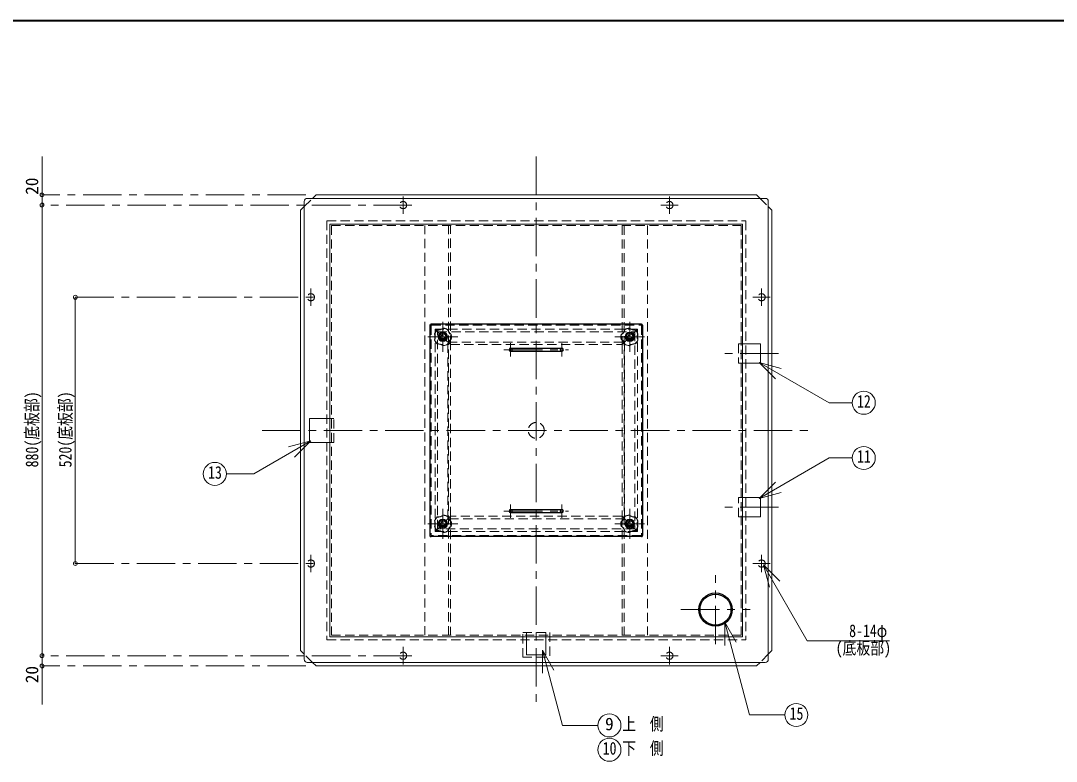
# Model space of a CAD drawing. Units: millimetres at full size, sheet at 1:15; details may follow other scales. Extents: x -3184 to 2891, y -2037 to 2178.
# Drawn here: x -1153 to 869, y 732 to 2178 of the extents above; entities that cross this region are included whole.
import ezdxf
from ezdxf.enums import TextEntityAlignment as Align

# ---------------------------------------------------------------- set-up
doc = ezdxf.new("R2010")
doc.units = ezdxf.units.MM
doc.header["$LTSCALE"] = 15
doc.header["$PDMODE"] = 32
doc.header["$PDSIZE"] = 7.5
doc.linetypes.add('CHAIN1', pattern=[8, 5, -1, 1, -1])
doc.linetypes.add('DASHED1', pattern=[1.8, 1.2, -0.6])
doc.layers.add('0-0', color=7, linetype='Continuous', lineweight=18)
doc.styles.add('ＭＳ ゴシック', font='')
doc.styles.get('ＭＳ ゴシック').set_extended_font_data('MS Gothic')

msp = doc.modelspace()

# ---------------------------------------------------------------- linework, layer by layer
at = {"layer": '0-0', "color": 1, "lineweight": 40}
msp.add_line((2890.8, 2177.87), (-3184.2, 2177.87), dxfattribs=at)
at = {"layer": '0-0', "color": 4, "lineweight": 9}
for p, q in [((-1111.7, 1817.87), (-1111.7, 1912.87)), ((-583.7, 1830.87), (-576.7, 1837.87)), ((283.3, 1837.87), (-576.7, 1837.87)), ((290.3, 1830.87), (283.3, 1837.87)), ((-1111.7, 937.87), (-1111.7, 1817.87)), ((-599.7, 1814.87), (-606.7, 1807.87)), ((-606.7, 947.87), (-606.7, 1807.87)), ((306.3, 1814.87), (313.3, 1807.87)), ((313.3, 947.87), (313.3, 1807.87)), ((-1046.7, 1637.87), (-1046.7, 1117.87)), ((-1111.7, 937.87), (-1111.7, 842.87)), ((-599.7, 940.87), (-606.7, 947.87)), ((306.3, 940.87), (313.3, 947.87)), ((-583.7, 924.87), (-576.7, 917.87)), ((-576.7, 917.87), (283.3, 917.87)), ((290.3, 924.87), (283.3, 917.87))]:
    msp.add_line(p, q, dxfattribs=at)
at = {"layer": '0-0', "color": 4, "linetype": 'CHAIN1', "lineweight": 9}
for p, q in [((-146.7, 1912.87), (-146.7, 842.87)), ((-596.7, 1837.87), (-1111.7, 1837.87)), ((-406.7, 1834.87), (-406.7, 1800.87)), ((113.3, 1834.87), (113.3, 1800.87)), ((-389.7, 1817.87), (-1111.7, 1817.87)), ((96.3, 1817.87), (130.3, 1817.87)), ((-586.7, 1620.87), (-586.7, 1654.87)), ((293.3, 1620.87), (293.3, 1654.87)), ((-1046.7, 1637.87), (-569.7, 1637.87)), ((310.3, 1637.87), (276.3, 1637.87)), ((-329.2, 1589.57), (-329.2, 1531.17)), ((35.8, 1589.57), (35.8, 1531.17)), ((-300, 1560.37), (-358.4, 1560.37)), ((6.6, 1560.37), (65, 1560.37)), ((-196.7, 1548.37), (-196.7, 1522.37)), ((-96.7, 1548.37), (-96.7, 1522.37)), ((-209.7, 1535.37), (-83.7, 1535.37)), ((326.3, 1527.87), (213.3, 1527.87)), ((-681.7, 1377.87), (388.3, 1377.87)), ((-329.2, 1166.17), (-329.2, 1224.57)), ((-209.7, 1220.37), (-83.7, 1220.37)), ((-196.7, 1207.37), (-196.7, 1233.37)), ((-96.7, 1207.37), (-96.7, 1233.37)), ((35.8, 1166.17), (35.8, 1224.57)), ((326.3, 1227.87), (213.3, 1227.87)), ((-300, 1195.37), (-358.4, 1195.37)), ((6.6, 1195.37), (65, 1195.37)), ((-586.7, 1134.87), (-586.7, 1100.87)), ((293.3, 1134.87), (293.3, 1100.87)), ((-1046.7, 1117.87), (-569.7, 1117.87)), ((310.3, 1117.87), (276.3, 1117.87)), ((203.3, 960.37), (203.3, 1095.37)), ((135.8, 1027.87), (270.8, 1027.87)), ((-406.7, 920.87), (-406.7, 954.87)), ((113.3, 920.87), (113.3, 954.87)), ((-389.7, 937.87), (-1111.7, 937.87)), ((96.3, 937.87), (130.3, 937.87)), ((-596.7, 917.87), (-1111.7, 917.87))]:
    msp.add_line(p, q, dxfattribs=at)
at = {"layer": '0-0', "color": 4, "linetype": 'DASHED1', "lineweight": 9}
for p, q in [((-599.7, 1814.87), (-583.7, 1830.87)), ((290.3, 1830.87), (306.3, 1814.87)), ((-555.7, 1786.87), (-555.7, 968.87)), ((-546.7, 1777.87), (253.3, 1777.87)), ((-364.2, 977.87), (-364.2, 1777.87)), ((-318.2, 977.87), (-318.2, 1777.87)), ((-314.2, 1545.37), (-314.2, 1777.87)), ((20.8, 1777.87), (20.8, 1545.37)), ((24.8, 1777.87), (24.8, 977.87)), ((70.8, 1777.87), (70.8, 977.87)), ((253.3, 1777.87), (253.3, 977.87)), ((-339.2, 1185.37), (-339.2, 1570.37)), ((-339.2, 1570.37), (45.8, 1570.37)), ((-335.7, 1564.04), (-335.7, 1556.7)), ((-335.63, 1564.17), (-329.28, 1567.83)), ((-322.78, 1564.17), (-329.13, 1567.83)), ((-322.7, 1556.7), (-322.7, 1564.04)), ((29.3, 1556.7), (29.3, 1564.04)), ((29.37, 1564.17), (35.72, 1567.83)), ((42.22, 1564.17), (35.87, 1567.83)), ((42.3, 1564.04), (42.3, 1556.7)), ((45.8, 1570.37), (45.8, 1185.37)), ((-335.63, 1556.57), (-329.28, 1552.91)), ((-329.13, 1552.91), (-322.78, 1556.57)), ((-319.2, 1205.37), (-319.2, 1550.37)), ((-319.2, 1550.37), (25.8, 1550.37)), ((25.8, 1550.37), (25.8, 1205.37)), ((35.72, 1552.91), (29.37, 1556.57)), ((42.22, 1556.57), (35.87, 1552.91)), ((248.3, 1546.87), (248.3, 1508.87)), ((256.3, 1546.87), (248.3, 1546.87)), ((256.3, 1508.87), (248.3, 1508.87)), ((-541.7, 1354.37), (-549.7, 1354.37)), ((256.3, 1246.87), (248.3, 1246.87)), ((248.3, 1208.87), (248.3, 1246.87)), ((-335.7, 1191.7), (-335.7, 1199.04)), ((-335.63, 1199.17), (-329.28, 1202.83)), ((-329.13, 1202.83), (-322.78, 1199.17)), ((-322.7, 1199.04), (-322.7, 1191.7)), ((25.8, 1205.37), (-319.2, 1205.37)), ((-314.2, 1210.37), (-314.2, 977.87)), ((20.8, 1210.37), (20.8, 977.87)), ((29.3, 1199.04), (29.3, 1191.7)), ((35.72, 1202.83), (29.37, 1199.17)), ((42.22, 1199.17), (35.87, 1202.83)), ((42.3, 1191.7), (42.3, 1199.04)), ((256.3, 1208.87), (248.3, 1208.87)), ((45.8, 1185.37), (-339.2, 1185.37)), ((-335.63, 1191.57), (-329.28, 1187.91)), ((-322.78, 1191.57), (-329.13, 1187.91)), ((29.37, 1191.57), (35.72, 1187.91)), ((42.22, 1191.57), (35.87, 1187.91)), ((-173.2, 934.87), (-173.2, 982.87)), ((-173.2, 982.87), (-120.2, 982.87)), ((-165.7, 974.87), (-165.7, 982.87)), ((-127.7, 974.87), (-127.7, 982.87)), ((-120.2, 982.87), (-120.2, 934.87)), ((-555.7, 968.87), (262.3, 968.87)), ((-583.7, 924.87), (-599.7, 940.87)), ((-173.2, 934.87), (-120.2, 934.87)), ((306.3, 940.87), (290.3, 924.87))]:
    msp.add_line(p, q, dxfattribs=at)
at = {"layer": '0-0'}
for p, q in [((-599.7, 930.87), (-599.7, 1824.87)), ((300.3, 1830.87), (-593.7, 1830.87)), ((306.3, 930.87), (306.3, 1824.87)), ((-549.7, 1780.87), (-549.7, 974.87)), ((-549.7, 1780.87), (256.3, 1780.87)), ((256.3, 1780.87), (256.3, 974.87)), ((291.3, 1546.87), (256.3, 1546.87)), ((291.3, 1546.87), (291.3, 1508.87)), ((291.3, 1508.87), (256.3, 1508.87)), ((288.33, 1510.61), (320.15, 1478.79)), ((288.33, 1510.61), (331.79, 1498.97)), ((288.33, 1510.61), (424.97, 1431.72)), ((470.22, 1431.72), (424.97, 1431.72)), ((-589.7, 1401.37), (-589.7, 1354.37)), ((-589.7, 1401.37), (-549.7, 1401.37)), ((-586.85, 1357.3), (-698.35, 1292.92)), ((-586.85, 1357.3), (-630.31, 1345.65)), ((-586.85, 1357.3), (-618.67, 1325.48)), ((-589.7, 1354.37), (-549.7, 1354.37)), ((288.33, 1245.13), (424.97, 1324.02)), ((470.22, 1324.02), (424.97, 1324.02)), ((-698.35, 1292.92), (-751.8, 1292.92)), ((288.33, 1245.13), (320.15, 1276.95)), ((288.33, 1245.13), (331.79, 1256.77)), ((291.3, 1208.87), (256.3, 1208.87)), ((296.83, 1115.36), (328.65, 1083.54)), ((296.83, 1115.36), (308.48, 1071.89)), ((221.45, 1003.06), (221.45, 958.06)), ((221.45, 1003.06), (243.95, 964.08)), ((221.45, 1003.06), (269.92, 822.14)), ((-549.7, 974.87), (256.3, 974.87)), ((-165.7, 939.87), (-165.7, 974.87)), ((-127.7, 939.87), (-127.7, 974.87)), ((-127.7, 939.87), (-165.7, 939.87)), ((-134.54, 948.52), (-134.54, 903.52)), ((-134.54, 948.52), (-112.04, 909.55)), ((-134.54, 948.52), (-95.2, 801.68)), ((-593.7, 924.87), (300.3, 924.87)), ((338.61, 822.14), (269.92, 822.14)), ((-26.36, 801.68), (-95.2, 801.68))]:
    msp.add_line(p, q, dxfattribs=at)
at = {"layer": '0-0', "color": 5, "lineweight": 25}
for p, q in [((-354.2, 1583.37), (-354.2, 1172.37)), ((58.8, 1585.37), (-352.2, 1585.37)), ((60.8, 1583.37), (60.8, 1172.37)), ((-196.7, 1538.37), (-96.7, 1538.37)), ((-196.7, 1532.37), (-96.7, 1532.37)), ((-196.7, 1223.37), (-96.7, 1223.37)), ((-196.7, 1217.37), (-96.7, 1217.37)), ((58.8, 1170.37), (-352.2, 1170.37))]:
    msp.add_line(p, q, dxfattribs=at)
at = {"layer": '0-0', "linetype": 'DASHED1'}
for p, q in [((-352.2, 1582.37), (-352.2, 1173.37)), ((-351.2, 1583.37), (57.8, 1583.37)), ((58.8, 1582.37), (58.8, 1173.37)), ((-344.2, 1575.37), (-314.2, 1545.37)), ((-344.2, 1575.37), (-344.2, 1180.37)), ((50.8, 1575.37), (-344.2, 1575.37)), ((20.8, 1545.37), (50.8, 1575.37)), ((50.8, 1180.37), (50.8, 1575.37)), ((-314.2, 1210.37), (-314.2, 1545.37)), ((-314.2, 1545.37), (20.8, 1545.37)), ((20.8, 1545.37), (20.8, 1210.37)), ((-344.2, 1180.37), (-314.2, 1210.37)), ((20.8, 1210.37), (-314.2, 1210.37)), ((50.8, 1180.37), (20.8, 1210.37)), ((50.8, 1180.37), (-344.2, 1180.37)), ((57.8, 1172.37), (-351.2, 1172.37))]:
    msp.add_line(p, q, dxfattribs=at)
at = {"layer": '0-0', "color": 4, "linetype": 'DASHED1', "lineweight": 9}
for points in [[(-555.7, 1786.87), (262.3, 1786.87), (262.3, 968.87)], [(-546.7, 1777.87), (-546.7, 977.87), (253.3, 977.87)], [(-541.7, 1354.37), (-541.7, 1401.37), (-549.7, 1401.37)]]:
    msp.add_lwpolyline(points, dxfattribs=at)
at = {"layer": '0-0'}
for points in [[(291.3, 1208.87), (291.3, 1246.87), (256.3, 1246.87)], [(296.83, 1115.36), (382.58, 966.83), (543.03, 966.83)]]:
    msp.add_lwpolyline(points, dxfattribs=at)
at = {"layer": '0-0', "color": 4, "linetype": 'DASHED1', "lineweight": 9}
for centre, radius in [((-406.7, 1817.87), 7), ((113.3, 1817.87), 7), ((-586.7, 1637.87), 7), ((293.3, 1637.87), 7), ((-329.2, 1560.37), 6.25), ((-329.2, 1560.37), 4.25), ((-329.2, 1560.37), 4), ((-329.2, 1560.37), 3.5), ((35.8, 1560.37), 6.25), ((35.8, 1560.37), 4.25), ((35.8, 1560.37), 4), ((35.8, 1560.37), 3.5), ((-146.7, 1377.87), 15.5), ((-329.2, 1195.37), 6.25), ((-329.2, 1195.37), 4.25), ((-329.2, 1195.37), 4), ((-329.2, 1195.37), 3.5), ((35.8, 1195.37), 6.25), ((35.8, 1195.37), 4.25), ((35.8, 1195.37), 4), ((35.8, 1195.37), 3.5), ((-586.7, 1117.87), 7), ((293.3, 1117.87), 7), ((-406.7, 937.87), 7), ((113.3, 937.87), 7)]:
    msp.add_circle(centre, radius, dxfattribs=at)
at = {"layer": '0-0', "color": 4, "lineweight": 9}
for centre in [(-329.2, 1560.37), (35.8, 1560.37), (-329.2, 1195.37), (35.8, 1195.37)]:
    msp.add_circle(centre, 9.2, dxfattribs=at)
at = {"layer": '0-0'}
for centre, radius in [((-329.2, 1560.37), 8.4), ((35.8, 1560.37), 8.4), ((492.72, 1431.72), 22.5), ((492.72, 1324.02), 22.5), ((-774.3, 1292.92), 22.5), ((-329.2, 1195.37), 8.4), ((35.8, 1195.37), 8.4), ((361.11, 822.14), 22.5), ((-3.86, 801.68), 22.5), ((-3.86, 754.18), 22.5)]:
    msp.add_circle(centre, radius, dxfattribs=at)
at = {"layer": '0-0', "color": 5, "lineweight": 25}
for radius in [32.5, 30.25]:
    msp.add_circle((203.3, 1027.87), radius, dxfattribs=at)
at = {"layer": '0-0'}
for centre, radius, start, end in [((-593.7, 1824.87), 6, 90, 180), ((300.3, 1824.87), 6, 0, 90), ((-341.33, 1597.7), 23.91, 273.41115, 302.58885), ((-329.2, 1560.37), 17.2, 56.5, 87.5), ((35.8, 1560.37), 17.2, 92.5, 123.5), ((47.93, 1597.7), 23.91, 237.41115, 266.58885), ((-368.46, 1560.37), 23.91, 345.41115, 14.58885), ((-329.2, 1560.37), 17.2, 128.5, 159.5), ((-329.2, 1560.37), 16.8, 128.5, 159.5), ((-358.81, 1560.37), 15.06, 337.0119, 22.9881), ((-338.35, 1588.53), 15.06, 265.0119, 310.9881), ((-329.2, 1560.37), 16.8, 56.5, 87.5), ((-305.25, 1577.77), 15.06, 193.0119, 238.9881), ((-297.44, 1583.44), 23.91, 201.41115, 230.58885), ((-329.2, 1560.37), 16.8, 344.5, 15.5), ((-329.2, 1560.37), 17.2, 344.5, 15.5), ((35.8, 1560.37), 17.2, 164.5, 195.5), ((35.8, 1560.37), 16.8, 164.5, 195.5), ((4.04, 1583.44), 23.91, 309.41115, 338.58885), ((11.85, 1577.77), 15.06, 301.0119, 346.9881), ((35.8, 1560.37), 16.8, 92.5, 123.5), ((44.95, 1588.53), 15.06, 229.0119, 274.9881), ((35.8, 1560.37), 16.8, 20.5, 51.5), ((35.8, 1560.37), 17.2, 20.5, 51.5), ((65.4, 1560.37), 15.06, 157.0119, 202.9881), ((75.05, 1560.37), 23.91, 165.41115, 194.58885), ((-329.2, 1560.37), 17.2, 200.5, 231.5), ((-329.2, 1560.37), 16.8, 200.5, 231.5), ((-341.33, 1523.04), 23.91, 57.41115, 86.58885), ((-338.35, 1532.21), 15.06, 49.0119, 94.9881), ((-329.2, 1560.37), 16.8, 272.5, 303.5), ((-329.2, 1560.37), 17.2, 272.5, 303.5), ((-305.25, 1542.97), 15.06, 121.0119, 166.9881), ((-297.44, 1537.3), 23.91, 129.41115, 158.58885), ((4.04, 1537.3), 23.91, 21.41115, 50.58885), ((11.85, 1542.97), 15.06, 13.0119, 58.9881), ((35.8, 1560.37), 17.2, 236.5, 267.5), ((35.8, 1560.37), 16.8, 236.5, 267.5), ((47.93, 1523.04), 23.91, 93.41115, 122.58885), ((44.95, 1532.21), 15.06, 85.0119, 130.9881), ((35.8, 1560.37), 16.8, 308.5, 339.5), ((35.8, 1560.37), 17.2, 308.5, 339.5), ((-368.46, 1195.37), 23.91, 345.41115, 14.58885), ((-329.2, 1195.37), 17.2, 128.5, 159.5), ((-329.2, 1195.37), 16.8, 128.5, 159.5), ((-358.81, 1195.37), 15.06, 337.0119, 22.9881), ((-341.33, 1232.7), 23.91, 273.41115, 302.58885), ((-338.35, 1223.53), 15.06, 265.0119, 310.9881), ((-329.2, 1195.37), 16.8, 56.5, 87.5), ((-329.2, 1195.37), 17.2, 56.5, 87.5), ((-305.25, 1212.77), 15.06, 193.0119, 238.9881), ((-297.44, 1218.44), 23.91, 201.41115, 230.58885), ((-329.2, 1195.37), 16.8, 344.5, 15.5), ((-329.2, 1195.37), 17.2, 344.5, 15.5), ((35.8, 1195.37), 17.2, 164.5, 195.5), ((35.8, 1195.37), 16.8, 164.5, 195.5), ((4.04, 1218.44), 23.91, 309.41115, 338.58885), ((11.85, 1212.77), 15.06, 301.0119, 346.9881), ((35.8, 1195.37), 17.2, 92.5, 123.5), ((35.8, 1195.37), 16.8, 92.5, 123.5), ((47.93, 1232.7), 23.91, 237.41115, 266.58885), ((44.95, 1223.53), 15.06, 229.0119, 274.9881), ((35.8, 1195.37), 16.8, 20.5, 51.5), ((35.8, 1195.37), 17.2, 20.5, 51.5), ((65.4, 1195.37), 15.06, 157.0119, 202.9881), ((75.05, 1195.37), 23.91, 165.41115, 194.58885), ((-329.2, 1195.37), 17.2, 200.5, 231.5), ((-329.2, 1195.37), 16.8, 200.5, 231.5), ((-341.33, 1158.04), 23.91, 57.41115, 86.58885), ((-338.35, 1167.21), 15.06, 49.0119, 94.9881), ((-329.2, 1195.37), 16.8, 272.5, 303.5), ((-329.2, 1195.37), 17.2, 272.5, 303.5), ((-305.25, 1177.97), 15.06, 121.0119, 166.9881), ((-297.44, 1172.3), 23.91, 129.41115, 158.58885), ((4.04, 1172.3), 23.91, 21.41115, 50.58885), ((11.85, 1177.97), 15.06, 13.0119, 58.9881), ((35.8, 1195.37), 17.2, 236.5, 267.5), ((35.8, 1195.37), 16.8, 236.5, 267.5), ((47.93, 1158.04), 23.91, 93.41115, 122.58885), ((44.95, 1167.21), 15.06, 85.0119, 130.9881), ((35.8, 1195.37), 16.8, 308.5, 339.5), ((35.8, 1195.37), 17.2, 308.5, 339.5), ((-593.7, 930.87), 6, 180, 270), ((300.3, 930.87), 6, 270, 0)]:
    msp.add_arc(centre, radius, start, end, dxfattribs=at)
at = {"layer": '0-0', "color": 5, "lineweight": 25}
for centre, radius, start, end in [((-352.2, 1583.37), 2, 90, 180), ((58.8, 1583.37), 2, 0, 90), ((-196.7, 1535.37), 3, 90, 270), ((-96.7, 1535.37), 3, 270, 90), ((-196.7, 1220.37), 3, 90, 270), ((-96.7, 1220.37), 3, 270, 90), ((-352.2, 1172.37), 2, 180, 270), ((58.8, 1172.37), 2, 270, 0)]:
    msp.add_arc(centre, radius, start, end, dxfattribs=at)
at = {"layer": '0-0', "linetype": 'DASHED1'}
for centre, radius, start, end in [((-351.2, 1582.37), 1, 90, 180), ((57.8, 1582.37), 1, 0, 90), ((-196.7, 1535.37), 3, 270, 90), ((-96.7, 1535.37), 3, 90, 270), ((-196.7, 1220.37), 3, 270, 90), ((-96.7, 1220.37), 3, 90, 270), ((-351.2, 1173.37), 1, 180, 270), ((57.8, 1173.37), 1, 270, 0)]:
    msp.add_arc(centre, radius, start, end, dxfattribs=at)
at = {"layer": '0-0', "color": 4, "linetype": 'DASHED1', "lineweight": 9}
for centre, start, end in [((-335.55, 1564.04), 120, 180), ((-329.2, 1567.7), 60, 120), ((-322.85, 1564.04), 0, 60), ((29.45, 1564.04), 120, 180), ((35.8, 1567.7), 60, 120), ((42.15, 1564.04), 0, 60), ((-335.55, 1556.7), 180, 240), ((-329.2, 1553.04), 240, 300), ((-322.85, 1556.7), 300, 360), ((29.45, 1556.7), 180, 240), ((35.8, 1553.04), 240, 300), ((42.15, 1556.7), 300, 0), ((-335.55, 1199.04), 120, 180), ((-329.2, 1202.7), 60, 120), ((-322.85, 1199.04), 0, 60), ((29.45, 1199.04), 120, 180), ((35.8, 1202.7), 60, 120), ((42.15, 1199.04), 0, 60), ((-335.55, 1191.7), 180, 240), ((-329.2, 1188.04), 240, 300), ((-322.85, 1191.7), 300, 0), ((29.45, 1191.7), 180, 240), ((35.8, 1188.04), 240, 300), ((42.15, 1191.7), 300, 0)]:
    msp.add_arc(centre, 0.15, start, end, dxfattribs=at)
at = {"layer": '0-0', "color": 1}
for p in [(-1111.7, 1837.87), (-1111.7, 1817.87), (-1046.7, 1637.87), (-1046.7, 1117.87), (-1111.7, 937.87), (-1111.7, 917.87)]:
    msp.add_point(p, dxfattribs=at)

# ---------------------------------------------------------------- texts
at = {"layer": '0-0', "style": 'ＭＳ ゴシック'}
for p in [(-1111.7, 1837.87), (-1111.7, 884.12)]:
    msp.add_text('20', height=24.74, rotation=90, dxfattribs=at).set_placement(p, align=Align.BOTTOM_LEFT)
at = {"layer": '0-0', "style": 'ＭＳ ゴシック', "width": 0.8}
for s, p in [('880(底板部)', (-1111.7, 1305.68)), ('520(底板部)', (-1046.7, 1305.68))]:
    msp.add_text(s, height=24.74, rotation=90, dxfattribs=at).set_placement(p, align=Align.BOTTOM_LEFT)
for s, p in [('12', (479.6, 1414.85)), ('11', (479.6, 1307.14)), ('13', (-787.43, 1276.05)), ('8-14φ', (464.28, 966.83)), ('(底板部)', (438.03, 933.08)), ('15', (347.99, 805.26)), ('上\u3000側', (21.14, 784.81)), ('10', (-16.98, 737.31)), ('下\u3000側', (21.14, 737.31))]:
    msp.add_text(s, height=24.74, dxfattribs=at).set_placement(p, align=Align.BOTTOM_LEFT)
at = {"layer": '0-0', "style": 'ＭＳ ゴシック'}
msp.add_text('9', height=24.74, dxfattribs=at).set_placement((-12.29, 784.81), align=Align.BOTTOM_LEFT)

doc.saveas('drawing.dxf')
